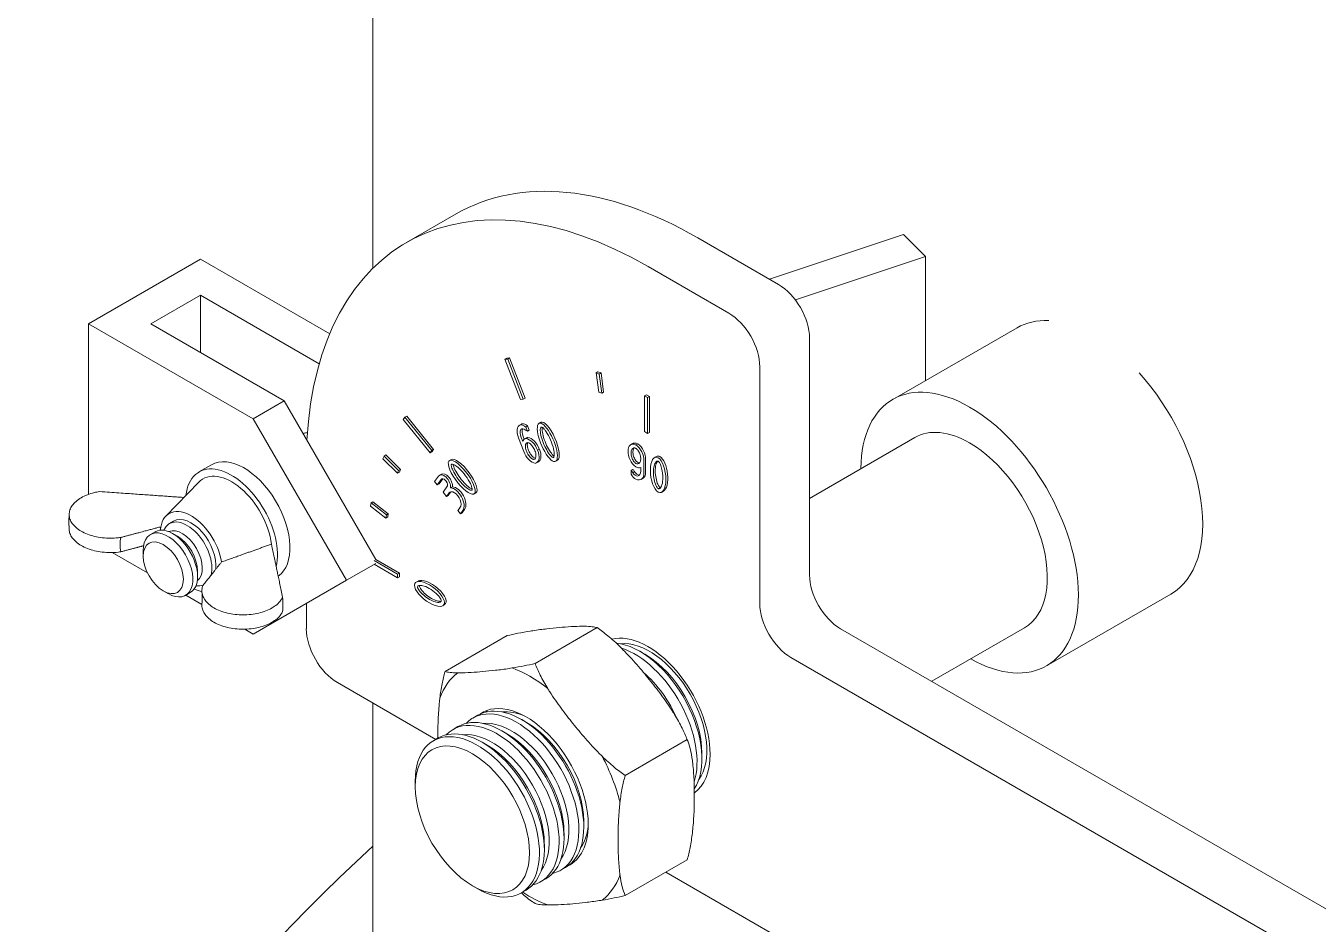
# Model space of a CAD drawing. Header units: inches. Extents: x -350577 to -266477, y -437959 to -377535.
# Drawn here: x -280229.4 to -280082.3, y -421360.2 to -421257.9 of the extents above; entities that cross this region are included whole.
import ezdxf

# ---------------------------------------------------------------- set-up
doc = ezdxf.new("R2010")
doc.units = ezdxf.units.IN
doc.header["$MEASUREMENT"] = 0
doc.layers.add('ORGINAL (itatec)', color=3, linetype='Continuous', lineweight=9)

msp = doc.modelspace()

# ---------------------------------------------------------------- linework, layer by layer
at = {"layer": 'ORGINAL (itatec)', "extrusion": (-5.55112e-17, 0.816497, 0.57735)}
for p, q in [((-280189.92, -421285.53), (-280189.92, -421035.05)), ((-280186.1, -421282.6), (-280180.44, -421279.33)), ((-280152.94, -421282.06), (-280143.75, -421287.37)), ((-280129.5, -421281.69), (-280144.76, -421286.78)), ((-280127, -421284.19), (-280129.5, -421281.69)), ((-280141.83, -421289.14), (-280127, -421284.19)), ((-280127, -421298.31), (-280127, -421284.19)), ((-280209.54, -421284.51), (-280222.27, -421291.86)), ((-280194.83, -421293), (-280209.54, -421284.51)), ((-280149.41, -421290.63), (-280158.6, -421285.32)), ((-280215.2, -421291.86), (-280209.54, -421288.59)), ((-280209.54, -421288.59), (-280196.02, -421296.4)), ((-280209.54, -421295.12), (-280209.54, -421288.59)), ((-280222.27, -421291.86), (-280203.53, -421302.67)), ((-280222.27, -421311.26), (-280222.27, -421291.86)), ((-280200, -421300.63), (-280215.2, -421291.86)), ((-280130.74, -421300.47), (-280116.59, -421292.3)), ((-280140.22, -421293.49), (-280140.22, -421320.43)), ((-280174.66, -421295.77), (-280174.88, -421295.89)), ((-280174.57, -421295.87), (-280174.88, -421295.89)), ((-280174.88, -421295.89), (-280173.11, -421300.45)), ((-280174.66, -421295.77), (-280174.36, -421295.74)), ((-280174.36, -421295.74), (-280174.57, -421295.87)), ((-280172.8, -421300.42), (-280174.57, -421295.87)), ((-280174.36, -421295.74), (-280172.59, -421300.3)), ((-280164.3, -421297.32), (-280164.51, -421297.45)), ((-280164.51, -421297.45), (-280164.21, -421299.63)), ((-280164.16, -421297.58), (-280164.51, -421297.45)), ((-280164.3, -421297.32), (-280163.95, -421297.45)), ((-280163.95, -421297.45), (-280164.16, -421297.58)), ((-280163.86, -421299.76), (-280164.16, -421297.58)), ((-280163.95, -421297.45), (-280163.65, -421299.64)), ((-280145.87, -421323.7), (-280145.87, -421296.76)), ((-280173.11, -421300.45), (-280172.8, -421300.42)), ((-280172.59, -421300.3), (-280172.8, -421300.42)), ((-280164.21, -421299.63), (-280163.86, -421299.76)), ((-280163.65, -421299.64), (-280163.86, -421299.76)), ((-280158.78, -421299.92), (-280158.99, -421300.04)), ((-280158.99, -421300.04), (-280158.99, -421304.12)), ((-280158.64, -421300.25), (-280158.99, -421300.04)), ((-280158.78, -421299.92), (-280158.42, -421300.12)), ((-280158.42, -421300.12), (-280158.64, -421300.25)), ((-280158.64, -421304.33), (-280158.64, -421300.25)), ((-280158.42, -421300.12), (-280158.42, -421304.21)), ((-280203.53, -421302.67), (-280200, -421300.63)), ((-280200, -421300.63), (-280189.57, -421318.69)), ((-280192.93, -421321.05), (-280203.53, -421302.67)), ((-280186.28, -421302.48), (-280186.46, -421302.73)), ((-280186.46, -421302.73), (-280183.4, -421306.54)), ((-280186.07, -421302.36), (-280186.28, -421302.48)), ((-280183.22, -421306.29), (-280186.28, -421302.48)), ((-280186.07, -421302.36), (-280183.01, -421306.17)), ((-280173, -421303.27), (-280173.21, -421303.4)), ((-280172.89, -421303.23), (-280173.11, -421303.35)), ((-280172.31, -421303.48), (-280172.52, -421303.6)), ((-280172.31, -421303.48), (-280172.12, -421303.95)), ((-280170.8, -421303.06), (-280171.01, -421303.18)), ((-280173.33, -421304.83), (-280172.73, -421306.39)), ((-280172.96, -421303.81), (-280173.08, -421303.88)), ((-280172.86, -421305.25), (-280173.03, -421304.8)), ((-280172.82, -421304.68), (-280172.7, -421304.99)), ((-280172.44, -421304.84), (-280172.65, -421304.96)), ((-280172.33, -421304.07), (-280172.52, -421303.6)), ((-280172.29, -421304.79), (-280172.5, -421304.91)), ((-280172.12, -421303.95), (-280172.33, -421304.07)), ((-280158.99, -421304.12), (-280158.64, -421304.33)), ((-280158.42, -421304.21), (-280158.64, -421304.33)), ((-280128.24, -421304.8), (-280140.22, -421311.72)), ((-280183.4, -421306.54), (-280183.22, -421306.29)), ((-280183.18, -421306.42), (-280183.4, -421306.54)), ((-280183.01, -421306.17), (-280183.22, -421306.29)), ((-280183.01, -421306.17), (-280183.18, -421306.42)), ((-280170.97, -421306.13), (-280171.18, -421306.25)), ((-280160.37, -421305.49), (-280160.58, -421305.61)), ((-280159.77, -421305.5), (-280159.98, -421305.63)), ((-280209.71, -421308.72), (-280208.29, -421307.9)), ((-280188.65, -421306.9), (-280188.77, -421307.21)), ((-280188.77, -421307.21), (-280187.11, -421308.87)), ((-280188.44, -421306.78), (-280188.65, -421306.9)), ((-280186.99, -421308.56), (-280188.65, -421306.9)), ((-280188.44, -421306.78), (-280186.78, -421308.43)), ((-280180.98, -421307.29), (-280181.2, -421307.42)), ((-280171.08, -421307.56), (-280171.3, -421307.68)), ((-280168.9, -421307.38), (-280169.12, -421307.5)), ((-280159.09, -421308.8), (-280159.09, -421307.4)), ((-280158.87, -421307.28), (-280158.87, -421308.68)), ((-280157.64, -421306.95), (-280157.86, -421307.07)), ((-280187.11, -421308.87), (-280186.99, -421308.56)), ((-280186.9, -421308.75), (-280187.11, -421308.87)), ((-280186.78, -421308.43), (-280186.99, -421308.56)), ((-280186.78, -421308.43), (-280186.9, -421308.75)), ((-280182.45, -421309.2), (-280182.89, -421309.82)), ((-280182.12, -421308.97), (-280182.34, -421309.09)), ((-280160.31, -421308.42), (-280160.53, -421308.55)), ((-280160.53, -421308.55), (-280160.53, -421308.97)), ((-280160.12, -421308.68), (-280160.33, -421308.8)), ((-280159.6, -421309.1), (-280159.78, -421309.2)), ((-280159.43, -421308.2), (-280159.43, -421308.6)), ((-280213.48, -421313.74), (-280209.74, -421309.88)), ((-280182.89, -421309.82), (-280182.59, -421310.19)), ((-280182.59, -421310.19), (-280182.15, -421309.57)), ((-280182.38, -421310.07), (-280182.59, -421310.19)), ((-280181.97, -421309.49), (-280182.38, -421310.07)), ((-280181.42, -421310.28), (-280181.93, -421311.01)), ((-280180.86, -421310.4), (-280181.07, -421310.52)), ((-280159.17, -421309.44), (-280159.38, -421309.56)), ((-280156.83, -421310.9), (-280157.04, -421311.03)), ((-280190.12, -421312.23), (-280190.18, -421312.6)), ((-280189.91, -421312.11), (-280190.12, -421312.23)), ((-280188.38, -421313.59), (-280190.12, -421312.23)), ((-280189.91, -421312.11), (-280188.17, -421313.47)), ((-280181.93, -421311.01), (-280181.54, -421311.5)), ((-280181.54, -421311.5), (-280181.28, -421311.12)), ((-280181.33, -421311.38), (-280181.54, -421311.5)), ((-280181.07, -421311), (-280181.33, -421311.38)), ((-280178.19, -421311.09), (-280178.4, -421311.21)), ((-280190.18, -421312.6), (-280188.44, -421313.96)), ((-280188.44, -421313.96), (-280188.38, -421313.59)), ((-280188.23, -421313.83), (-280188.44, -421313.96)), ((-280188.17, -421313.47), (-280188.38, -421313.59)), ((-280188.17, -421313.47), (-280188.23, -421313.83)), ((-280180, -421312.76), (-280180.25, -421313.11)), ((-280180.25, -421313.11), (-280179.95, -421313.48)), ((-280179.95, -421313.48), (-280179.68, -421313.11)), ((-280179.74, -421313.36), (-280179.95, -421313.48)), ((-280179.47, -421312.98), (-280179.74, -421313.36)), ((-280212.6, -421314.32), (-280213.07, -421314.59)), ((-280214.7, -421315.53), (-280215.24, -421315.84)), ((-280212.16, -421316.04), (-280212.7, -421315.72)), ((-280219.61, -421317.89), (-280215.58, -421320.21)), ((-280216.07, -421318.3), (-280216.07, -421317.67)), ((-280192.93, -421321.05), (-280189.59, -421319.12)), ((-280187.1, -421320.35), (-280189.77, -421318.81)), ((-280189.76, -421319.22), (-280187.1, -421320.76)), ((-280189.58, -421318.67), (-280186.89, -421320.23)), ((-280209.87, -421320), (-280209.87, -421320.62)), ((-280203.53, -421327.17), (-280192.93, -421321.05)), ((-280186.89, -421320.23), (-280187.1, -421320.35)), ((-280187.1, -421320.76), (-280187.1, -421320.35)), ((-280186.89, -421320.64), (-280187.1, -421320.76)), ((-280186.89, -421320.23), (-280186.89, -421320.64)), ((-280184.77, -421321.13), (-280184.99, -421321.25)), ((-280213.78, -421322.26), (-280213.24, -421322.57)), ((-280210.7, -421322.45), (-280211.24, -421322.77)), ((-280113.24, -421330.78), (-280099.09, -421322.62)), ((-280211.2, -421322.74), (-280209.38, -421323.79)), ((-280197.49, -421326.56), (-280197.49, -421323.68)), ((-280181.76, -421323.82), (-280181.97, -421323.94)), ((-280204.5, -421326.61), (-280203.53, -421327.17)), ((-280164.4, -421326.44), (-280171.45, -421330.51)), ((-280164.39, -421326.44), (-280164.4, -421326.44)), ((-280164.4, -421326.44), (-280164.4, -421326.44)), ((-280136.68, -421326.56), (-279954.95, -421431.48)), ((-280115.74, -421326.45), (-280126.3, -421332.55)), ((-280174.65, -421327.35), (-280181.7, -421331.43)), ((-280174.65, -421327.35), (-280174.65, -421327.35)), ((-280158.97, -421329.46), (-280159.53, -421329.14)), ((-279960.61, -421434.74), (-280142.34, -421329.82)), ((-280181.7, -421331.43), (-280181.7, -421331.43)), ((-280181.7, -421331.43), (-280181.7, -421331.43)), ((-280174.07, -421331.03), (-280174.07, -421331.03)), ((-280171.45, -421330.51), (-280171.45, -421330.51)), ((-280171.45, -421330.51), (-280171.45, -421330.51)), ((-280182.74, -421339.16), (-280193.96, -421332.68)), ((-280180.26, -421331.59), (-280180.26, -421331.59)), ((-280170.01, -421333.38), (-280170.01, -421333.38)), ((-280189.92, -421456.51), (-280189.92, -421335.01)), ((-280177.98, -421336.41), (-280178.54, -421336.73)), ((-280172.42, -421337.23), (-280172.98, -421336.9)), ((-280180.23, -421337.7), (-280180.79, -421338.03)), ((-280174.67, -421338.52), (-280175.23, -421338.2)), ((-280182.47, -421339), (-280183.03, -421339.32)), ((-280176.91, -421339.82), (-280177.47, -421339.49)), ((-280154.14, -421339.19), (-280161.2, -421343.27)), ((-280154.14, -421339.19), (-280154.14, -421339.19)), ((-280154.14, -421339.19), (-280154.14, -421339.19)), ((-280163.82, -421341.08), (-280163.82, -421341.08)), ((-280152.46, -421340.74), (-280152.46, -421341.38)), ((-280185.1, -421344.55), (-280185.1, -421343.9)), ((-280161.2, -421343.27), (-280161.2, -421343.27)), ((-280161.2, -421343.27), (-280161.2, -421343.27)), ((-280161.79, -421346.32), (-280161.79, -421346.32)), ((-280165.91, -421348.5), (-280165.91, -421349.15)), ((-280168.15, -421349.8), (-280168.15, -421350.45)), ((-280170.4, -421351.09), (-280170.4, -421351.74)), ((-280154.14, -421352.86), (-280161.2, -421356.94)), ((-280154.14, -421352.86), (-280154.14, -421352.86)), ((-280170.23, -421355.02), (-280170.79, -421355.35)), ((-280167.98, -421353.73), (-280168.54, -421354.05)), ((-280161.79, -421354.57), (-280161.79, -421354.57)), ((-279960.61, -421467.4), (-280156.57, -421354.27)), ((-280178.59, -421355.82), (-280178.03, -421356.15)), ((-280172.47, -421356.32), (-280173.03, -421356.64)), ((-280171.45, -421357.85), (-280171.45, -421357.85)), ((-280171.45, -421357.85), (-280171.45, -421357.85)), ((-280163.82, -421357.46), (-280163.82, -421357.46)), ((-280161.2, -421356.94), (-280161.2, -421356.94)), ((-280161.2, -421356.94), (-280161.2, -421356.94))]:
    msp.add_line(p, q, dxfattribs=at)
at = {"layer": 'ORGINAL (itatec)'}
for centre, major_axis, ratio, start_param, end_param in [((-280158.6, -421330.23), (-27.5, 47.63), 0.57735, -0.785398, 0.724686), ((-280149.41, -421294.71), (-2.5, 4.33), 0.57735, -2.356194, -0.785398), ((-280107.84, -421307.46), (-8.75, 15.16), 0.57735, -0.355902, 0), ((-280107.84, -421307.46), (8.75, -15.16), 0.57735, 0, 1.926699), ((-280172.49, -421304.64), (-0.72, 1.25), 0.57735, -0.141741, 1.388186), ((-280172.72, -421304.38), (-0.563, 0.975), 0.57735, -1.039213, -0.276104), ((-280170.06, -421305.34), (-0.92, 2.17), 0.312199, -3.242125545073642, 3.041059762105944), ((-280172.07, -421304.61), (0.61, -1.06), 0.57735, -2.70832, -1.832596), ((-280172.09, -421305.94), (-0.563, 0.976), 0.57735, -0.24748, 0.515602), ((-280172.1, -421306.23), (-0.72, 1.25), 0.57735, -1.90853, -0.385113), ((-280121.99, -421315.62), (-6.25, 10.83), 0.57735, -0.785398, 0), ((-280171.81, -421306.42), (0.72, -1.25), 0.57735, -1.91397, -0.379673), ((-280172.01, -421306.44), (0.72, -1.24), 0.57735, -0.145127, 1.391573), ((-280159.86, -421306.86), (-0.72, 1.24), 0.57735, -0.668726, 0.867974), ((-280159.85, -421307.05), (0.72, -1.25), 0.57735, -2.432129, -0.908712), ((-280160.1, -421306.72), (-0.72, 1.25), 0.57735, -2.437569, -0.903272), ((-280121.99, -421315.62), (6.25, -10.83), 0.57735, 0, 2.356194), ((-280179.8, -421309.31), (1.42, -1.88), 0.312199, -3.04105976210667, 3.242125545072917), ((-280157.45, -421309.05), (0.27, -2.02), 0.416622, -3.452255772542332, 2.830929534637255), ((-280181.81, -421310), (-0.525, 0.909), 0.57735, -2.468655, 0.261799), ((-280159.97, -421308.64), (0.563, -0.975), 0.57735, -1.562812, -0.799703), ((-280158.06, -421305.96), (2.8, -4.85), 0.57735, -1.391026, -1.332671), ((-280159.79, -421308.4), (0.374, -0.648), 0.57735, -1.465033, -0.388064), ((-280159.99, -421307.22), (0.563, -0.976), 0.57735, -0.771079, -0.007997), ((-280160.1, -421308.31), (0.72, -1.25), 0.57735, -0.665339, 0.864588), ((-280180.63, -421311.93), (0.77, -1.34), 0.57735, 0.261799, 2.773011), ((-280180.42, -421311.81), (-0.528, 0.915), 0.57735, 0.202222, 0.261799), ((-280212.7, -421318.99), (2, -3.46), 0.57735, 0, 3.141593), ((-280210.6, -421317.78), (2.5, -4.33), 0.57735, -2.557552, -2.454819), ((-280211.07, -421318.05), (-2, 3.46), 0.57735, -2.61801, 0.418799), ((-280211.62, -421318.36), (1.62, -2.8), 0.57735, 0.060108, 3.081485), ((-280213.93, -421319.7), (3.36, -5.81), 0.57735, -2.505781, -2.206608), ((-280213.24, -421319.3), (2, -3.46), 0.57735, -0.785398, 3.926991), ((-280213.78, -421319.62), (-1.62, 2.8), 0.57735, 0.785398, 7.068583), ((-280212.16, -421318.68), (-1.62, 2.8), 0.57735, -2.356194, -0.785398), ((-280183.48, -421322.6), (1.62, -1.25), 0.416622, -2.830929534637253, 3.452255772542333), ((-280136.68, -421322.48), (2.5, -4.33), 0.57735, -2.356194, -0.785398), ((-280211.07, -421318.05), (2, -3.46), 0.57735, -0.418799, -0.077967), ((-280210.6, -421317.78), (-7.38, 12.78), 0.57735, -2.424005, -2.288384), ((-280142.34, -421325.74), (2.5, -4.33), 0.57735, -2.356194, -0.785398), ((-280193.96, -421328.6), (2.5, -4.33), 0.57735, -2.356194, -0.785398), ((-280159.53, -421337.3), (5, -8.66), 0.57735, 0.284212, 2.745626), ((-280158.41, -421336.66), (4.6, -7.97), 0.57735, 0.249616, 2.891976), ((-280160.09, -421337.63), (-5, 8.66), 0.57735, -2.66348, -0.567371), ((-280172.04, -421344.52), (-7.68, 13.3), 0.57735, -0.973634, -0.597162), ((-280172.04, -421344.52), (-7.68, 13.3), 0.57735, 0.073563, 0.450035), ((-280160.65, -421337.95), (-4.6, 7.97), 0.57735, -1.766247, -1.023143), ((-280173.54, -421345.39), (5, -8.66), 0.57735, -0.168937, 3.310529), ((-280172.98, -421345.07), (5, -8.66), 0.57735, 0, 3.141593), ((-280171.3, -421344.1), (-5, 8.66), 0.57735, 0.116533, 0.168937), ((-280175.79, -421346.69), (5, -8.66), 0.57735, -0.168937, 3.310529), ((-280175.23, -421346.36), (5, -8.66), 0.57735, 0, 3.141593), ((-280174.11, -421345.72), (4.6, -7.97), 0.57735, 0.249616, 2.891976), ((-280171.86, -421344.42), (-4.6, 7.97), 0.57735, -0.66794, -0.249616), ((-280178.03, -421347.98), (5, -8.66), 0.57735, -0.785398, 3.926991), ((-280178.59, -421348.3), (4.6, -7.97), 0.57735, -0.785398, 5.497787), ((-280177.47, -421347.66), (5, -8.66), 0.57735, 0, 3.141593), ((-280176.35, -421347.01), (4.6, -7.97), 0.57735, 0.249616, 2.891976), ((-280172.04, -421344.52), (-7.68, 13.3), 0.57735, -2.020832, -1.64436), ((-280157.85, -421336.33), (5, -8.66), 0.57735, -0.090975, -0.074944), ((-280171.86, -421344.42), (4.6, -7.97), 0.57735, 0.249616, 0.66794), ((-280171.3, -421344.1), (5, -8.66), 0.57735, -0.168937, -0.116533), ((-280172.04, -421344.52), (7.68, -13.3), 0.57735, 0.073563, 0.450035), ((-280172.04, -421344.52), (7.68, -13.3), 0.57735, -0.861606, -0.597162)]:
    msp.add_ellipse(centre, major_axis=major_axis, ratio=ratio, start_param=start_param, end_param=end_param, dxfattribs=at)
at = {"layer": 'ORGINAL (itatec)', "extrusion": (8.49925e-17, 2.41367e-16, -1)}
for centre, major_axis, start_param, end_param in [((-280152.94, -421326.97), (-27.5, 47.63), 0, 0.785398), ((-280180.42, -421311.81), (-0.77, 1.34), 0.368582, 2.879793), ((-280210.6, -421317.78), (-2.5, 4.33), -2.709254, -2.454819), ((-280176.91, -421347.33), (4.6, -7.97), -2.356194, -0.785398)]:
    msp.add_ellipse(centre, major_axis=major_axis, ratio=0.57735, start_param=start_param, end_param=end_param, dxfattribs=at)
at = {"layer": 'ORGINAL (itatec)', "extrusion": (-3.89112e-17, 2.3393e-16, -1)}
msp.add_ellipse((-280143.75, -421291.45), major_axis=(2.5, -4.33), ratio=0.57735, start_param=-2.356194, end_param=-0.785398, dxfattribs=at)
at = {"layer": 'ORGINAL (itatec)', "extrusion": (1.81141e-16, 2.96878e-16, -1)}
for centre, major_axis, start_param, end_param in [((-280121.99, -421315.62), (-8.75, 15.16), -0.775193, 0.785398), ((-280204.59, -421314.31), (-3.7, 6.41), 0, 3.085176)]:
    msp.add_ellipse(centre, major_axis=major_axis, ratio=0.57735, start_param=start_param, end_param=end_param, dxfattribs=at)
at = {"layer": 'ORGINAL (itatec)', "extrusion": (6.09555e-17, 2.27489e-16, -1)}
for centre, major_axis, start_param, end_param in [((-280121.99, -421315.62), (8.75, -15.16), -2.356194, 0.775193), ((-280172.29, -421304.73), (-0.61, 1.06), -1.308997, -0.372984), ((-280174.67, -421346.04), (4.6, -7.97), -2.356194, -0.785398)]:
    msp.add_ellipse(centre, major_axis=major_axis, ratio=0.57735, start_param=start_param, end_param=end_param, dxfattribs=at)
at = {"layer": 'ORGINAL (itatec)', "extrusion": (1.60822e-16, 2.21048e-16, -1)}
for centre, major_axis, start_param, end_param in [((-280172.28, -421304.52), (-0.72, 1.25), 0, 0.141741), ((-280172.66, -421308.45), (2.8, -4.85), -2.33252, -2.274166)]:
    msp.add_ellipse(centre, major_axis=major_axis, ratio=0.57735, start_param=start_param, end_param=end_param, dxfattribs=at)
at = {"layer": 'ORGINAL (itatec)', "extrusion": (-1.55378e-16, 1.02589e-16, -1)}
msp.add_ellipse((-280172.51, -421304.25), major_axis=(-0.563, 0.975), ratio=0.57735, start_param=0.276104, end_param=1.039213, dxfattribs=at)
at = {"layer": 'ORGINAL (itatec)', "extrusion": (1.46979e-16, 3.63966e-16, -1)}
msp.add_ellipse((-280169.85, -421305.22), major_axis=(-0.92, 2.17), ratio=0.312199, start_param=-0.03826, end_param=3.103332, dxfattribs=at)
at = {"layer": 'ORGINAL (itatec)', "extrusion": (3.77155e-16, 3.45948e-16, -1)}
msp.add_ellipse((-280195.4, -421309), major_axis=(-2.62, 4.55), ratio=0.57735, start_param=0.067395, end_param=0.227537, dxfattribs=at)
at = {"layer": 'ORGINAL (itatec)', "extrusion": (3.494e-16, 3.94022e-16, -1)}
for centre, major_axis, start_param, end_param in [((-280172.65, -421304.48), (-0.374, 0.648), -0.160598, 0.941434), ((-280171.45, -421344.18), (-8.37, 14.5), -0.261825, -0.261774), ((-280158.6, -421336.76), (5, -8.66), -0.785398, -0.056425)]:
    msp.add_ellipse(centre, major_axis=major_axis, ratio=0.57735, start_param=start_param, end_param=end_param, dxfattribs=at)
at = {"layer": 'ORGINAL (itatec)', "extrusion": (1.33067e-16, 2.69122e-16, -1)}
msp.add_ellipse((-280171.88, -421305.82), major_axis=(-0.563, 0.976), ratio=0.57735, start_param=0, end_param=0.24748, dxfattribs=at)
at = {"layer": 'ORGINAL (itatec)', "extrusion": (2.29215e-16, 3.24633e-16, -1)}
for centre, major_axis, start_param, end_param in [((-280171.89, -421306.11), (-0.72, 1.25), 0.385113, 1.90853), ((-280172.47, -421344.77), (5, -8.66), -0.785398, 0.052077)]:
    msp.add_ellipse(centre, major_axis=major_axis, ratio=0.57735, start_param=start_param, end_param=end_param, dxfattribs=at)
at = {"layer": 'ORGINAL (itatec)', "extrusion": (-8.69853e-17, 2.06174e-16, -1)}
msp.add_ellipse((-280171.8, -421306.31), major_axis=(0.72, -1.24), ratio=0.57735, start_param=-1.391573, end_param=0, dxfattribs=at)
at = {"layer": 'ORGINAL (itatec)', "extrusion": (-1.11556e-17, 1.85856e-16, -1)}
msp.add_ellipse((-280159.65, -421306.74), major_axis=(-0.72, 1.24), ratio=0.57735, start_param=0, end_param=0.668726, dxfattribs=at)
at = {"layer": 'ORGINAL (itatec)', "extrusion": (1.0903e-16, 2.55245e-16, -1)}
for centre, major_axis, start_param, end_param in [((-280159.89, -421306.6), (0.72, -1.25), -2.238321, -0.704024), ((-280181.6, -421309.88), (-0.525, 0.909), 0, 2.468655), ((-280160, -421308.52), (0.374, -0.648), 0.363001, 1.465033)]:
    msp.add_ellipse(centre, major_axis=major_axis, ratio=0.57735, start_param=start_param, end_param=end_param, dxfattribs=at)
at = {"layer": 'ORGINAL (itatec)', "extrusion": (1.88295e-16, 2.11338e-16, -1)}
msp.add_ellipse((-280179.59, -421309.19), major_axis=(1.42, -1.88), ratio=0.312199, start_param=-3.103332, end_param=0.03826, dxfattribs=at)
at = {"layer": 'ORGINAL (itatec)', "extrusion": (2.52063e-16, 3.13744e-16, -1)}
for start_param, end_param in [(2.971686, 3.452256), (-2.83093, -0.169906)]:
    msp.add_ellipse((-280157.24, -421308.93), major_axis=(0.27, -2.02), ratio=0.416622, start_param=start_param, end_param=end_param, dxfattribs=at)
at = {"layer": 'ORGINAL (itatec)', "extrusion": (1.68259e-16, 9.71445e-17, -1)}
msp.add_ellipse((-280206.01, -421315.13), major_axis=(-3.7, 6.41), ratio=0.57735, start_param=-0.662249, end_param=2.593965, dxfattribs=at)
at = {"layer": 'ORGINAL (itatec)', "extrusion": (1.05311e-16, 3.17196e-16, -1)}
for centre, major_axis, start_param, end_param in [((-280206.01, -421315.13), (-3.25, 5.63), -0.163911, 2.201735), ((-280158.6, -421336.76), (-5, 8.66), 0.164244, 2.356194)]:
    msp.add_ellipse(centre, major_axis=major_axis, ratio=0.57735, start_param=start_param, end_param=end_param, dxfattribs=at)
at = {"layer": 'ORGINAL (itatec)', "extrusion": (8.1274e-17, 3.03319e-16, -1)}
for centre, major_axis, start_param, end_param in [((-280158.27, -421306.09), (-2.8, 4.85), -1.808921, -1.750567), ((-280171.45, -421344.18), (-8.37, 14.5), -2.35622, -2.356169)]:
    msp.add_ellipse(centre, major_axis=major_axis, ratio=0.57735, start_param=start_param, end_param=end_param, dxfattribs=at)
at = {"layer": 'ORGINAL (itatec)', "extrusion": (3.05044e-16, 3.04315e-16, -1)}
msp.add_ellipse((-280160.29, -421308.11), major_axis=(0.61, -1.06), ratio=0.57735, start_param=-0.785398, end_param=0.150615, dxfattribs=at)
at = {"layer": 'ORGINAL (itatec)', "extrusion": (1.84859e-16, 2.34926e-16, -1)}
for centre, major_axis, start_param, end_param in [((-280159.89, -421308.19), (0.72, -1.25), -0.864588, 0), ((-280172.04, -421344.52), (7.68, -13.3), -2.54443, -2.167958), ((-280171.45, -421344.18), (8.37, -14.5), -0.261825, -0.261774)]:
    msp.add_ellipse(centre, major_axis=major_axis, ratio=0.57735, start_param=start_param, end_param=end_param, dxfattribs=at)
at = {"layer": 'ORGINAL (itatec)', "extrusion": (1.12748e-16, 1.93293e-16, -1)}
for centre, major_axis, start_param, end_param in [((-280181.81, -421310), (-0.28, 0.485), -0.261799, 2.468655), ((-280158.97, -421336.98), (4.6, -7.97), -2.356194, -0.785398), ((-280172.04, -421344.52), (7.68, -13.3), -0.450035, -0.073563)]:
    msp.add_ellipse(centre, major_axis=major_axis, ratio=0.57735, start_param=start_param, end_param=end_param, dxfattribs=at)
at = {"layer": 'ORGINAL (itatec)', "extrusion": (-7.43708e-18, 1.23904e-16, -1)}
msp.add_ellipse((-280180.63, -421311.93), major_axis=(-0.528, 0.915), ratio=0.57735, start_param=-0.261799, end_param=2.932223, dxfattribs=at)
at = {"layer": 'ORGINAL (itatec)', "extrusion": (2.53252e-16, 3.38511e-16, -1)}
msp.add_ellipse((-280210.6, -421317.78), major_axis=(-2.5, 4.33), ratio=0.57735, start_param=-0.686773, end_param=2.154837, dxfattribs=at)
at = {"layer": 'ORGINAL (itatec)', "extrusion": (2.01459e-16, 3.72708e-16, -1)}
msp.add_ellipse((-280210.6, -421317.78), major_axis=(-2, 3.46), ratio=0.57735, start_param=0, end_param=2.474785, dxfattribs=at)
at = {"layer": 'ORGINAL (itatec)', "extrusion": (1.0528e-16, 4.09442e-16, -1)}
msp.add_ellipse((-280183.27, -421322.47), major_axis=(1.62, -1.25), ratio=0.416622, start_param=-2.971686, end_param=0.169906, dxfattribs=at)
at = {"layer": 'ORGINAL (itatec)', "extrusion": (1.57104e-16, 2.83e-16, -1)}
msp.add_ellipse((-280171.45, -421344.18), major_axis=(8.37, -14.5), ratio=0.57735, start_param=-2.35622, end_param=-2.356169, dxfattribs=at)
at = {"layer": 'ORGINAL (itatec)', "extrusion": (1.36785e-16, 2.0717e-16, -1)}
msp.add_ellipse((-280172.47, -421344.77), major_axis=(-5, 8.66), ratio=0.57735, start_param=-0.052077, end_param=2.356194, dxfattribs=at)
at = {"layer": 'ORGINAL (itatec)', "extrusion": (9.16287e-18, 2.61685e-16, -1)}
msp.add_ellipse((-280172.42, -421344.74), major_axis=(4.6, -7.97), ratio=0.57735, start_param=-2.356194, end_param=-0.785398, dxfattribs=at)
at = {"layer": 'ORGINAL (itatec)', "extrusion": (2.08896e-16, 2.48804e-16, -1)}
for centre, major_axis, start_param, end_param in [((-280172.04, -421344.52), (7.68, -13.3), -1.497233, -1.120761), ((-280171.45, -421344.18), (8.37, -14.5), -1.309023, -1.308971)]:
    msp.add_ellipse(centre, major_axis=major_axis, ratio=0.57735, start_param=start_param, end_param=end_param, dxfattribs=at)
at = {"layer": 'ORGINAL (itatec)', "extrusion": (1.41809e-17, 1.63342e-29, -1)}
msp.add_ellipse((-279909.92, -421453.24), major_axis=(-331, 0), ratio=0.57735, start_param=-0.785398, end_param=0.562506, dxfattribs=at)
at = {"layer": 'ORGINAL (itatec)', "extrusion": (3.89684e-17, 5.55112e-17, -1)}
msp.add_ellipse((-279909.92, -421453.24), major_axis=(331, 0), ratio=0.57735, start_param=-0.562506, end_param=2.356194, dxfattribs=at)
at = {"layer": 'ORGINAL (itatec)'}
for points, knots in [([(-280169.39, -421307.09), (-280169.4, -421307.09), (-280169.42, -421307.08), (-280169.47, -421307.06), (-280169.51, -421307.04), (-280169.6, -421306.96), (-280169.65, -421306.91), (-280169.84, -421306.69), (-280169.99, -421306.47), (-280170.28, -421305.96), (-280170.42, -421305.67), (-280170.65, -421305.07), (-280170.74, -421304.77), (-280170.85, -421304.25), (-280170.87, -421304.03), (-280170.85, -421303.77), (-280170.83, -421303.71), (-280170.79, -421303.62), (-280170.77, -421303.61), (-280170.74, -421303.6), (-280170.72, -421303.6), (-280170.67, -421303.61), (-280170.64, -421303.63), (-280170.54, -421303.71), (-280170.48, -421303.77), (-280170.35, -421303.92), (-280170.28, -421304.02), (-280170.03, -421304.38), (-280169.85, -421304.71), (-280169.55, -421305.4), (-280169.42, -421305.77), (-280169.3, -421306.32), (-280169.27, -421306.54), (-280169.26, -421306.83), (-280169.28, -421306.93), (-280169.32, -421307.03), (-280169.34, -421307.06), (-280169.37, -421307.08), (-280169.38, -421307.08), (-280169.39, -421307.09)], [0, 0, 0, 0, 0.222222, 0.222222, 0.444445, 0.444445, 0.666667, 0.666667, 1.122754, 1.122754, 1.578841, 1.578841, 2.034928, 2.034928, 2.491015, 2.491015, 2.781788, 2.781788, 3.072562, 3.072562, 3.315577, 3.315577, 3.558592, 3.558592, 3.801608, 3.801608, 4.044623, 4.044623, 4.584711, 4.584711, 5.1248, 5.1248, 5.531628, 5.531628, 5.852597, 5.852597, 6.110381, 6.110381, 6.283185, 6.283185, 6.283185, 6.283185]), ([(-280170.63, -421303.64), (-280170.64, -421303.67), (-280170.64, -421303.71), (-280170.66, -421303.9), (-280170.64, -421304.13), (-280170.53, -421304.65), (-280170.44, -421304.95), (-280170.21, -421305.54), (-280170.07, -421305.84), (-280169.78, -421306.35), (-280169.63, -421306.57), (-280169.44, -421306.79), (-280169.39, -421306.84), (-280169.32, -421306.9), (-280169.3, -421306.91), (-280169.28, -421306.92)], [-2.613722, -2.613722, -2.613722, -2.613722, -2.491015, -2.491015, -2.034928, -2.034928, -1.578841, -1.578841, -1.122754, -1.122754, -0.666667, -0.666667, -0.444445, -0.444445, -0.342526, -0.342526, -0.342526, -0.342526]), ([(-280171.58, -421307.28), (-280171.59, -421307.28), (-280171.61, -421307.28), (-280171.7, -421307.27), (-280171.79, -421307.23), (-280172, -421307.07), (-280172.11, -421306.94), (-280172.31, -421306.64), (-280172.4, -421306.46), (-280172.52, -421306.1), (-280172.55, -421305.92), (-280172.56, -421305.64), (-280172.53, -421305.53), (-280172.44, -421305.39), (-280172.38, -421305.36), (-280172.23, -421305.36), (-280172.14, -421305.39), (-280171.94, -421305.54), (-280171.83, -421305.66), (-280171.63, -421305.95), (-280171.53, -421306.13), (-280171.4, -421306.49), (-280171.36, -421306.66), (-280171.35, -421306.96), (-280171.37, -421307.08), (-280171.45, -421307.24), (-280171.51, -421307.28), (-280171.58, -421307.28)], [-6.283185, -6.283185, -6.283185, -6.283185, -6.173615, -6.173615, -5.659147, -5.659147, -5.14468, -5.14468, -4.630212, -4.630212, -4.115744, -4.115744, -3.601276, -3.601276, -3.086808, -3.086808, -2.57234, -2.57234, -2.057872, -2.057872, -1.543404, -1.543404, -1.028936, -1.028936, -0.514468, -0.514468, 0, 0, 0, 0]), ([(-280172.28, -421305.36), (-280172.32, -421305.43), (-280172.34, -421305.53), (-280172.34, -421305.8), (-280172.31, -421305.98), (-280172.18, -421306.33), (-280172.1, -421306.51), (-280171.89, -421306.82), (-280171.78, -421306.95), (-280171.58, -421307.11), (-280171.49, -421307.15), (-280171.41, -421307.16), (-280171.41, -421307.16), (-280171.41, -421307.16)], [3.657273, 3.657273, 3.657273, 3.657273, 4.115744, 4.115744, 4.630212, 4.630212, 5.14468, 5.14468, 5.659147, 5.659147, 6.173615, 6.173615, 6.184872, 6.184872, 6.184872, 6.184872]), ([(-280159.98, -421306.03), (-280159.96, -421306.04), (-280159.95, -421306.05), (-280159.85, -421306.12), (-280159.76, -421306.21), (-280159.61, -421306.46), (-280159.54, -421306.61), (-280159.45, -421306.95), (-280159.43, -421307.12), (-280159.44, -421307.43), (-280159.48, -421307.56), (-280159.6, -421307.74), (-280159.68, -421307.79), (-280159.84, -421307.81), (-280159.92, -421307.79), (-280160.09, -421307.68), (-280160.17, -421307.6), (-280160.33, -421307.36), (-280160.4, -421307.21), (-280160.5, -421306.88), (-280160.53, -421306.7), (-280160.52, -421306.39), (-280160.49, -421306.25), (-280160.38, -421306.05), (-280160.3, -421306), (-280160.14, -421305.96), (-280160.06, -421305.98), (-280159.98, -421306.03)], [-6.283185, -6.283185, -6.283185, -6.283185, -6.173615, -6.173615, -5.659147, -5.659147, -5.14468, -5.14468, -4.630212, -4.630212, -4.115744, -4.115744, -3.601276, -3.601276, -3.086808, -3.086808, -2.57234, -2.57234, -2.057872, -2.057872, -1.543404, -1.543404, -1.028936, -1.028936, -0.514468, -0.514468, 0, 0, 0, 0]), ([(-280160.19, -421305.97), (-280160.2, -421305.99), (-280160.21, -421306.01), (-280160.28, -421306.13), (-280160.31, -421306.26), (-280160.32, -421306.58), (-280160.29, -421306.76), (-280160.19, -421307.09), (-280160.11, -421307.24), (-280159.96, -421307.47), (-280159.87, -421307.56), (-280159.72, -421307.66), (-280159.64, -421307.69), (-280159.56, -421307.68)], [0.922037, 0.922037, 0.922037, 0.922037, 1.028936, 1.028936, 1.543404, 1.543404, 2.057872, 2.057872, 2.57234, 2.57234, 3.086808, 3.086808, 3.577082, 3.577082, 3.577082, 3.577082]), ([(-280180.97, -421307.86), (-280180.97, -421307.85), (-280180.96, -421307.84), (-280180.92, -421307.83), (-280180.89, -421307.82), (-280180.78, -421307.84), (-280180.69, -421307.88), (-280180.44, -421308.03), (-280180.27, -421308.16), (-280179.85, -421308.55), (-280179.59, -421308.84), (-280179.14, -421309.45), (-280178.95, -421309.77), (-280178.76, -421310.16), (-280178.71, -421310.27), (-280178.65, -421310.47), (-280178.63, -421310.55), (-280178.61, -421310.67), (-280178.61, -421310.71), (-280178.62, -421310.76), (-280178.63, -421310.77), (-280178.65, -421310.79), (-280178.68, -421310.81), (-280178.77, -421310.8), (-280178.84, -421310.78), (-280179.06, -421310.67), (-280179.25, -421310.54), (-280179.65, -421310.19), (-280179.86, -421309.96), (-280180.26, -421309.46), (-280180.45, -421309.2), (-280180.75, -421308.69), (-280180.86, -421308.45), (-280180.95, -421308.18), (-280180.97, -421308.1), (-280180.99, -421307.98), (-280180.99, -421307.94), (-280180.99, -421307.88), (-280180.98, -421307.87), (-280180.97, -421307.86)], [-6.283185, -6.283185, -6.283185, -6.283185, -6.110381, -6.110381, -5.852597, -5.852597, -5.531628, -5.531628, -5.1248, -5.1248, -4.584711, -4.584711, -4.044623, -4.044623, -3.801608, -3.801608, -3.558592, -3.558592, -3.315577, -3.315577, -3.072562, -3.072562, -2.781788, -2.781788, -2.491015, -2.491015, -2.034928, -2.034928, -1.578841, -1.578841, -1.122754, -1.122754, -0.666667, -0.666667, -0.444445, -0.444445, -0.222222, -0.222222, 0, 0, 0, 0]), ([(-280180.78, -421307.85), (-280180.78, -421307.87), (-280180.77, -421307.89), (-280180.76, -421307.98), (-280180.74, -421308.06), (-280180.65, -421308.33), (-280180.53, -421308.57), (-280180.23, -421309.07), (-280180.05, -421309.34), (-280179.65, -421309.84), (-280179.43, -421310.06), (-280179.03, -421310.42), (-280178.85, -421310.55), (-280178.68, -421310.63), (-280178.64, -421310.65), (-280178.61, -421310.66)], [0.342526, 0.342526, 0.342526, 0.342526, 0.444445, 0.444445, 0.666667, 0.666667, 1.122754, 1.122754, 1.578841, 1.578841, 2.034928, 2.034928, 2.491015, 2.491015, 2.613722, 2.613722, 2.613722, 2.613722]), ([(-280157.45, -421307.49), (-280157.43, -421307.5), (-280157.42, -421307.5), (-280157.38, -421307.54), (-280157.35, -421307.58), (-280157.26, -421307.73), (-280157.2, -421307.84), (-280157.08, -421308.17), (-280157.02, -421308.39), (-280156.92, -421308.94), (-280156.9, -421309.28), (-280156.93, -421309.88), (-280156.99, -421310.15), (-280157.11, -421310.41), (-280157.15, -421310.48), (-280157.23, -421310.57), (-280157.28, -421310.6), (-280157.35, -421310.63), (-280157.38, -421310.63), (-280157.43, -421310.62), (-280157.44, -421310.61), (-280157.49, -421310.58), (-280157.52, -421310.56), (-280157.6, -421310.44), (-280157.65, -421310.35), (-280157.78, -421310.06), (-280157.85, -421309.82), (-280157.96, -421309.3), (-280157.99, -421309.02), (-280157.99, -421308.49), (-280157.96, -421308.23), (-280157.86, -421307.83), (-280157.78, -421307.67), (-280157.67, -421307.53), (-280157.63, -421307.51), (-280157.56, -421307.47), (-280157.53, -421307.47), (-280157.48, -421307.47), (-280157.46, -421307.48), (-280157.45, -421307.49)], [-6.283185, -6.283185, -6.283185, -6.283185, -6.110381, -6.110381, -5.852597, -5.852597, -5.531628, -5.531628, -5.1248, -5.1248, -4.584711, -4.584711, -4.044623, -4.044623, -3.801608, -3.801608, -3.558592, -3.558592, -3.315577, -3.315577, -3.072562, -3.072562, -2.781788, -2.781788, -2.491015, -2.491015, -2.034928, -2.034928, -1.578841, -1.578841, -1.122754, -1.122754, -0.666667, -0.666667, -0.444445, -0.444445, -0.222222, -0.222222, 0, 0, 0, 0]), ([(-280157.5, -421307.47), (-280157.58, -421307.56), (-280157.65, -421307.71), (-280157.75, -421308.11), (-280157.78, -421308.36), (-280157.77, -421308.9), (-280157.74, -421309.18), (-280157.64, -421309.7), (-280157.56, -421309.94), (-280157.44, -421310.23), (-280157.39, -421310.32), (-280157.3, -421310.43), (-280157.27, -421310.46), (-280157.23, -421310.49), (-280157.22, -421310.5), (-280157.19, -421310.51), (-280157.18, -421310.51), (-280157.18, -421310.51)], [0.687783, 0.687783, 0.687783, 0.687783, 1.122754, 1.122754, 1.578841, 1.578841, 2.034928, 2.034928, 2.491015, 2.491015, 2.781788, 2.781788, 3.072562, 3.072562, 3.315577, 3.315577, 3.364068, 3.364068, 3.364068, 3.364068]), ([(-280218.62, -421316.17), (-280218.71, -421316.19), (-280218.8, -421316.2), (-280219.2, -421316.24), (-280219.51, -421316.26), (-280220.09, -421316.26), (-280220.41, -421316.24), (-280221.02, -421316.17), (-280221.33, -421316.11), (-280221.86, -421315.98), (-280222.14, -421315.9), (-280222.67, -421315.7), (-280222.91, -421315.58), (-280223.32, -421315.34), (-280223.52, -421315.2), (-280223.87, -421314.9), (-280224.02, -421314.74), (-280224.24, -421314.43), (-280224.34, -421314.26), (-280224.46, -421313.9), (-280224.49, -421313.72), (-280224.49, -421313.39), (-280224.46, -421313.21), (-280224.34, -421312.85), (-280224.24, -421312.68), (-280224.03, -421312.37), (-280223.88, -421312.21), (-280223.53, -421311.91), (-280223.33, -421311.77), (-280223.13, -421311.65), (-280222.92, -421311.53), (-280222.68, -421311.42), (-280222.16, -421311.22), (-280221.88, -421311.13), (-280221.43, -421311.02), (-280221.23, -421310.98), (-280221.01, -421310.95)], [-11.506271, -11.506271, -11.506271, -11.506271, -11.25178, -11.25178, -10.386265, -10.386265, -9.517507, -9.517507, -8.648749, -8.648749, -7.780279, -7.780279, -6.911808, -6.911808, -6.04493, -6.04493, -5.178053, -5.178053, -4.313667, -4.313667, -3.449282, -3.449282, -2.586495, -2.586495, -1.723708, -1.723708, -0.861854, -0.861854, 0, 0, 0, 0.861854, 0.861854, 1.723708, 1.723708, 2.328505, 2.328505, 2.328505, 2.328505]), ([(-280224.49, -421313.45), (-280224.49, -421313.57), (-280224.5, -421313.7), (-280224.51, -421313.94), (-280224.51, -421314.06), (-280224.51, -421314.3), (-280224.51, -421314.42), (-280224.51, -421314.67), (-280224.51, -421314.79), (-280224.5, -421315.03), (-280224.49, -421315.16), (-280224.49, -421315.28)], [6.2124636, 6.2124636, 6.2124636, 6.2124636, 6.2409913, 6.2409913, 6.2695189, 6.2695189, 6.2980465, 6.2980465, 6.3265742, 6.3265742, 6.3551018, 6.3551018, 6.3551018, 6.3551018]), ([(-280224.49, -421315.28), (-280224.48, -421315.42), (-280224.45, -421315.57), (-280224.34, -421315.89), (-280224.24, -421316.06), (-280224.02, -421316.37), (-280223.87, -421316.53), (-280223.52, -421316.84), (-280223.32, -421316.98), (-280222.91, -421317.21), (-280222.67, -421317.33), (-280222.14, -421317.53), (-280221.86, -421317.62), (-280221.33, -421317.75), (-280221.02, -421317.8), (-280220.41, -421317.87), (-280220.09, -421317.89), (-280219.51, -421317.89), (-280219.2, -421317.88), (-280218.8, -421317.83), (-280218.71, -421317.82), (-280218.62, -421317.81)], [3.605748, 3.605748, 3.605748, 3.605748, 4.313667, 4.313667, 5.178053, 5.178053, 6.04493, 6.04493, 6.911808, 6.911808, 7.780279, 7.780279, 8.648749, 8.648749, 9.517507, 9.517507, 10.386265, 10.386265, 11.25178, 11.25178, 11.506271, 11.506271, 11.506271, 11.506271]), ([(-280200.19, -421322.97), (-280200.25, -421323.1), (-280200.32, -421323.21), (-280200.5, -421323.47), (-280200.65, -421323.64), (-280201, -421323.94), (-280201.2, -421324.08), (-280201.4, -421324.19), (-280201.6, -421324.31), (-280201.85, -421324.43), (-280202.37, -421324.63), (-280202.65, -421324.71), (-280203.18, -421324.84), (-280203.48, -421324.89), (-280204.09, -421324.96), (-280204.41, -421324.98), (-280204.98, -421324.98), (-280205.3, -421324.96), (-280205.92, -421324.89), (-280206.22, -421324.84), (-280206.75, -421324.71), (-280207.03, -421324.63), (-280207.55, -421324.42), (-280207.8, -421324.31), (-280208.21, -421324.07), (-280208.41, -421323.93), (-280208.76, -421323.63), (-280208.91, -421323.46), (-280209.13, -421323.15), (-280209.23, -421322.98), (-280209.35, -421322.62), (-280209.38, -421322.44), (-280209.38, -421322.11), (-280209.35, -421321.92), (-280209.28, -421321.69), (-280209.26, -421321.64), (-280209.23, -421321.59)], [-2.328505, -2.328505, -2.328505, -2.328505, -1.723708, -1.723708, -0.861854, -0.861854, 0, 0, 0, 0.861854, 0.861854, 1.723708, 1.723708, 2.586495, 2.586495, 3.449282, 3.449282, 4.313667, 4.313667, 5.178053, 5.178053, 6.04493, 6.04493, 6.911808, 6.911808, 7.780279, 7.780279, 8.648749, 8.648749, 9.517507, 9.517507, 10.386265, 10.386265, 11.25178, 11.25178, 11.506271, 11.506271, 11.506271, 11.506271]), ([(-280209.37, -421323.69), (-280209.36, -421323.63), (-280209.35, -421323.56), (-280209.34, -421323.42), (-280209.34, -421323.34), (-280209.33, -421323.18), (-280209.33, -421323.1), (-280209.34, -421322.92), (-280209.34, -421322.83), (-280209.35, -421322.64), (-280209.36, -421322.54), (-280209.37, -421322.43)], [3.0019757, 3.0019757, 3.0019757, 3.0019757, 3.0561716, 3.0561716, 3.1103675, 3.1103675, 3.1645634, 3.1645634, 3.2187592, 3.2187592, 3.2729551, 3.2729551, 3.2729551, 3.2729551]), ([(-280184.83, -421321.82), (-280184.83, -421321.8), (-280184.83, -421321.79), (-280184.82, -421321.75), (-280184.8, -421321.72), (-280184.72, -421321.66), (-280184.65, -421321.63), (-280184.43, -421321.62), (-280184.27, -421321.64), (-280183.84, -421321.78), (-280183.56, -421321.92), (-280183.02, -421322.27), (-280182.76, -421322.49), (-280182.47, -421322.79), (-280182.39, -421322.88), (-280182.27, -421323.05), (-280182.22, -421323.12), (-280182.16, -421323.25), (-280182.14, -421323.29), (-280182.13, -421323.35), (-280182.13, -421323.37), (-280182.13, -421323.42), (-280182.14, -421323.45), (-280182.2, -421323.51), (-280182.25, -421323.54), (-280182.44, -421323.58), (-280182.61, -421323.57), (-280183.01, -421323.46), (-280183.24, -421323.36), (-280183.7, -421323.09), (-280183.93, -421322.93), (-280184.33, -421322.58), (-280184.51, -421322.39), (-280184.68, -421322.16), (-280184.73, -421322.09), (-280184.79, -421321.97), (-280184.81, -421321.92), (-280184.83, -421321.86), (-280184.83, -421321.83), (-280184.83, -421321.82)], [-6.283185, -6.283185, -6.283185, -6.283185, -6.110381, -6.110381, -5.852597, -5.852597, -5.531628, -5.531628, -5.1248, -5.1248, -4.584711, -4.584711, -4.044623, -4.044623, -3.801608, -3.801608, -3.558592, -3.558592, -3.315577, -3.315577, -3.072562, -3.072562, -2.781788, -2.781788, -2.491015, -2.491015, -2.034928, -2.034928, -1.578841, -1.578841, -1.122754, -1.122754, -0.666667, -0.666667, -0.444445, -0.444445, -0.222222, -0.222222, 0, 0, 0, 0]), ([(-280184.61, -421321.63), (-280184.61, -421321.64), (-280184.61, -421321.64), (-280184.62, -421321.66), (-280184.62, -421321.68), (-280184.62, -421321.69)], [6.0610451, 6.0610451, 6.0610451, 6.0610451, 6.1103812, 6.1103812, 6.2831853, 6.2831853, 6.2831853, 6.2831853]), ([(-280184.62, -421321.69), (-280184.62, -421321.71), (-280184.62, -421321.73), (-280184.6, -421321.8), (-280184.58, -421321.85), (-280184.51, -421321.96), (-280184.47, -421322.03), (-280184.29, -421322.27), (-280184.12, -421322.46), (-280183.72, -421322.81), (-280183.49, -421322.97), (-280183.02, -421323.24), (-280182.79, -421323.33), (-280182.41, -421323.44), (-280182.25, -421323.45), (-280182.14, -421323.44)], [0, 0, 0, 0, 0.222222, 0.222222, 0.444445, 0.444445, 0.666667, 0.666667, 1.122754, 1.122754, 1.578841, 1.578841, 2.034928, 2.034928, 2.454148, 2.454148, 2.454148, 2.454148]), ([(-280209.37, -421323.69), (-280209.38, -421323.77), (-280209.38, -421323.84), (-280209.38, -421324.07), (-280209.35, -421324.26), (-280209.23, -421324.61), (-280209.13, -421324.79), (-280208.91, -421325.1), (-280208.76, -421325.26), (-280208.41, -421325.56), (-280208.21, -421325.7), (-280207.8, -421325.94), (-280207.55, -421326.06), (-280207.03, -421326.26), (-280206.75, -421326.34), (-280206.22, -421326.47), (-280205.92, -421326.53), (-280205.3, -421326.6), (-280204.98, -421326.61), (-280204.41, -421326.61), (-280204.09, -421326.6), (-280203.48, -421326.53), (-280203.18, -421326.47), (-280202.65, -421326.35), (-280202.37, -421326.26), (-280201.85, -421326.06), (-280201.6, -421325.94), (-280201.4, -421325.83), (-280201.2, -421325.71), (-280201, -421325.57), (-280200.65, -421325.27), (-280200.5, -421325.11), (-280200.32, -421324.85), (-280200.25, -421324.73), (-280200.19, -421324.61)], [-10.743135, -10.743135, -10.743135, -10.743135, -10.386265, -10.386265, -9.517507, -9.517507, -8.648749, -8.648749, -7.780279, -7.780279, -6.911808, -6.911808, -6.04493, -6.04493, -5.178053, -5.178053, -4.313667, -4.313667, -3.449282, -3.449282, -2.586495, -2.586495, -1.723708, -1.723708, -0.861854, -0.861854, 0, 0, 0, 0.861854, 0.861854, 1.723708, 1.723708, 2.328505, 2.328505, 2.328505, 2.328505]), ([(-280172.03, -421326.83), (-280172.47, -421326.9), (-280172.94, -421326.99), (-280173.82, -421327.16), (-280174.23, -421327.25), (-280174.65, -421327.35)], [47.129892, 47.129892, 47.129892, 47.129892, 49.498595, 49.498595, 51.515941, 51.515941, 51.515941, 51.515941]), ([(-280165.84, -421326.28), (-280165.91, -421326.28), (-280165.99, -421326.28), (-280166.48, -421326.28), (-280166.91, -421326.3), (-280167.81, -421326.35), (-280168.26, -421326.39), (-280169.15, -421326.46), (-280169.63, -421326.51), (-280170.63, -421326.63), (-280171.16, -421326.7), (-280171.81, -421326.8), (-280171.92, -421326.81), (-280172.03, -421326.83)], [34.251004, 34.251004, 34.251004, 34.251004, 34.81835, 34.81835, 37.754399, 37.754399, 40.690448, 40.690448, 43.626497, 43.626497, 46.562546, 46.562546, 47.129892, 47.129892, 47.129892, 47.129892]), ([(-280164.4, -421326.44), (-280164.55, -421326.39), (-280164.75, -421326.35), (-280165.22, -421326.3), (-280165.52, -421326.28), (-280165.84, -421326.28)], [29.864955, 29.864955, 29.864955, 29.864955, 31.882301, 31.882301, 34.251004, 34.251004, 34.251004, 34.251004]), ([(-280161.77, -421328.62), (-280162.22, -421328.19), (-280162.68, -421327.76), (-280163.56, -421327.04), (-280163.98, -421326.72), (-280164.39, -421326.44)], [47.129892, 47.129892, 47.129892, 47.129892, 49.498595, 49.498595, 51.515941, 51.515941, 51.515941, 51.515941]), ([(-280155.58, -421336.32), (-280155.66, -421336.2), (-280155.74, -421336.08), (-280156.22, -421335.32), (-280156.66, -421334.69), (-280157.55, -421333.48), (-280158.01, -421332.9), (-280158.9, -421331.79), (-280159.37, -421331.22), (-280160.38, -421330.07), (-280160.9, -421329.5), (-280161.56, -421328.84), (-280161.66, -421328.73), (-280161.77, -421328.62)], [34.251004, 34.251004, 34.251004, 34.251004, 34.81835, 34.81835, 37.754399, 37.754399, 40.690448, 40.690448, 43.626497, 43.626497, 46.562546, 46.562546, 47.129892, 47.129892, 47.129892, 47.129892]), ([(-280182.3, -421334.48), (-280182.23, -421333.93), (-280182.15, -421333.38), (-280181.94, -421332.36), (-280181.83, -421331.89), (-280181.7, -421331.43)], [6.44007, 6.44007, 6.44007, 6.44007, 8.808459, 8.808459, 10.825875, 10.825875, 10.825875, 10.825875]), ([(-280181.7, -421331.43), (-280181.54, -421331.48), (-280181.35, -421331.51), (-280180.88, -421331.57), (-280180.58, -421331.58), (-280180.26, -421331.59)], [70.557899, 70.557899, 70.557899, 70.557899, 72.575316, 72.575316, 74.944102, 74.944102, 74.944102, 74.944102]), ([(-280180.26, -421331.59), (-280180.19, -421331.59), (-280180.11, -421331.59), (-280179.62, -421331.59), (-280179.19, -421331.57), (-280178.29, -421331.52), (-280177.84, -421331.48), (-280176.95, -421331.4), (-280176.47, -421331.35), (-280175.47, -421331.24), (-280174.94, -421331.17), (-280174.29, -421331.07), (-280174.18, -421331.05), (-280174.07, -421331.03)], [34.251004, 34.251004, 34.251004, 34.251004, 34.81835, 34.81835, 37.754399, 37.754399, 40.690448, 40.690448, 43.626497, 43.626497, 46.562546, 46.562546, 47.129892, 47.129892, 47.129892, 47.129892]), ([(-280174.07, -421331.03), (-280173.62, -421330.96), (-280173.16, -421330.88), (-280172.28, -421330.7), (-280171.87, -421330.61), (-280171.45, -421330.51)], [6.439672, 6.439672, 6.439672, 6.439672, 8.808459, 8.808459, 10.825875, 10.825875, 10.825875, 10.825875]), ([(-280171.45, -421330.51), (-280171.29, -421330.95), (-280171.1, -421331.39), (-280170.62, -421332.35), (-280170.33, -421332.87), (-280170.01, -421333.38)], [70.557899, 70.557899, 70.557899, 70.557899, 72.575316, 72.575316, 74.944102, 74.944102, 74.944102, 74.944102]), ([(-280170.01, -421333.38), (-280169.93, -421333.5), (-280169.86, -421333.63), (-280169.37, -421334.38), (-280168.93, -421335.01), (-280168.04, -421336.22), (-280167.58, -421336.81), (-280166.7, -421337.91), (-280166.22, -421338.49), (-280165.22, -421339.63), (-280164.69, -421340.21), (-280164.04, -421340.87), (-280163.93, -421340.98), (-280163.82, -421341.08)], [34.251004, 34.251004, 34.251004, 34.251004, 34.81835, 34.81835, 37.754399, 37.754399, 40.690448, 40.690448, 43.626497, 43.626497, 46.562546, 46.562546, 47.129892, 47.129892, 47.129892, 47.129892]), ([(-280182.52, -421339.03), (-280182.52, -421338.93), (-280182.52, -421338.83), (-280182.52, -421338.14), (-280182.51, -421337.52), (-280182.45, -421336.22), (-280182.41, -421335.55), (-280182.33, -421334.74), (-280182.31, -421334.61), (-280182.3, -421334.48)], [40.210596, 40.210596, 40.210596, 40.210596, 40.690448, 40.690448, 43.626497, 43.626497, 46.562546, 46.562546, 47.129892, 47.129892, 47.129892, 47.129892]), ([(-280154.14, -421339.19), (-280154.3, -421338.76), (-280154.49, -421338.32), (-280154.97, -421337.36), (-280155.26, -421336.84), (-280155.58, -421336.32)], [29.864955, 29.864955, 29.864955, 29.864955, 31.882301, 31.882301, 34.251004, 34.251004, 34.251004, 34.251004]), ([(-280154.26, -421338.87), (-280154.25, -421338.91), (-280154.24, -421338.94), (-280154.21, -421339.01), (-280154.2, -421339.05), (-280154.17, -421339.12), (-280154.16, -421339.15), (-280154.13, -421339.22), (-280154.12, -421339.25), (-280154.09, -421339.32), (-280154.08, -421339.36), (-280154.06, -421339.39)], [2.5996621, 2.5996621, 2.5996621, 2.5996621, 2.60647722, 2.60647722, 2.61329235, 2.61329235, 2.62010748, 2.62010748, 2.6269226, 2.6269226, 2.63373773, 2.63373773, 2.63373773, 2.63373773]), ([(-280153.55, -421341.56), (-280153.62, -421341.09), (-280153.7, -421340.63), (-280153.9, -421339.84), (-280154.01, -421339.5), (-280154.14, -421339.19)], [47.129892, 47.129892, 47.129892, 47.129892, 49.498595, 49.498595, 51.515941, 51.515941, 51.515941, 51.515941]), ([(-280163.82, -421341.08), (-280163.37, -421341.52), (-280162.91, -421341.94), (-280162.03, -421342.67), (-280161.62, -421342.98), (-280161.2, -421343.27)], [6.439672, 6.439672, 6.439672, 6.439672, 8.808459, 8.808459, 10.825875, 10.825875, 10.825875, 10.825875]), ([(-280153.55, -421349.81), (-280153.54, -421349.68), (-280153.52, -421349.55), (-280153.44, -421348.74), (-280153.39, -421348.07), (-280153.34, -421346.78), (-280153.33, -421346.15), (-280153.33, -421344.97), (-280153.34, -421344.35), (-280153.39, -421343.12), (-280153.44, -421342.5), (-280153.52, -421341.79), (-280153.54, -421341.67), (-280153.55, -421341.56)], [34.251004, 34.251004, 34.251004, 34.251004, 34.81835, 34.81835, 37.754399, 37.754399, 40.690448, 40.690448, 43.626497, 43.626497, 46.562546, 46.562546, 47.129892, 47.129892, 47.129892, 47.129892]), ([(-280161.2, -421343.27), (-280161.33, -421343.73), (-280161.44, -421344.2), (-280161.64, -421345.22), (-280161.72, -421345.77), (-280161.79, -421346.32)], [70.557899, 70.557899, 70.557899, 70.557899, 72.575316, 72.575316, 74.944102, 74.944102, 74.944102, 74.944102]), ([(-280161.79, -421346.32), (-280161.8, -421346.45), (-280161.82, -421346.58), (-280161.9, -421347.39), (-280161.95, -421348.06), (-280162, -421349.35), (-280162.01, -421349.98), (-280162.01, -421351.17), (-280162, -421351.78), (-280161.95, -421353.01), (-280161.9, -421353.63), (-280161.82, -421354.34), (-280161.8, -421354.46), (-280161.79, -421354.57)], [34.251004, 34.251004, 34.251004, 34.251004, 34.81835, 34.81835, 37.754399, 37.754399, 40.690448, 40.690448, 43.626497, 43.626497, 46.562546, 46.562546, 47.129892, 47.129892, 47.129892, 47.129892]), ([(-280154.14, -421352.86), (-280154.01, -421352.4), (-280153.9, -421351.94), (-280153.7, -421350.92), (-280153.62, -421350.36), (-280153.55, -421349.81)], [29.864955, 29.864955, 29.864955, 29.864955, 31.882301, 31.882301, 34.251004, 34.251004, 34.251004, 34.251004]), ([(-280161.79, -421354.57), (-280161.72, -421355.04), (-280161.64, -421355.5), (-280161.44, -421356.29), (-280161.33, -421356.63), (-280161.2, -421356.94)], [6.439672, 6.439672, 6.439672, 6.439672, 8.808459, 8.808459, 10.825875, 10.825875, 10.825875, 10.825875]), ([(-280171.45, -421357.85), (-280171.87, -421357.57), (-280172.28, -421357.26), (-280172.8, -421356.83), (-280172.91, -421356.73), (-280173.02, -421356.64)], [70.557899, 70.557899, 70.557899, 70.557899, 72.575316, 72.575316, 73.136285, 73.136285, 73.136285, 73.136285]), ([(-280170.01, -421358.01), (-280170.33, -421358.01), (-280170.62, -421358), (-280171.1, -421357.94), (-280171.29, -421357.9), (-280171.45, -421357.85)], [6.440251, 6.440251, 6.440251, 6.440251, 8.808459, 8.808459, 10.825875, 10.825875, 10.825875, 10.825875]), ([(-280163.82, -421357.46), (-280163.93, -421357.48), (-280164.04, -421357.5), (-280164.69, -421357.59), (-280165.22, -421357.66), (-280166.22, -421357.78), (-280166.7, -421357.83), (-280167.58, -421357.91), (-280168.04, -421357.94), (-280168.93, -421358), (-280169.37, -421358.01), (-280169.86, -421358.01), (-280169.93, -421358.01), (-280170.01, -421358.01)], [34.251004, 34.251004, 34.251004, 34.251004, 34.81835, 34.81835, 37.754399, 37.754399, 40.690448, 40.690448, 43.626497, 43.626497, 46.562546, 46.562546, 47.129892, 47.129892, 47.129892, 47.129892]), ([(-280161.2, -421356.94), (-280161.62, -421357.04), (-280162.03, -421357.13), (-280162.91, -421357.31), (-280163.37, -421357.39), (-280163.82, -421357.46)], [70.557899, 70.557899, 70.557899, 70.557899, 72.575316, 72.575316, 74.944102, 74.944102, 74.944102, 74.944102])]:
    msp.add_open_spline(points, degree=3, knots=knots, dxfattribs=at)
for points, weights in [([(-280221.01, -421310.95), (-280214.56, -421311.4), (-280211.43, -421311.62)], [1, 1.07573301645, 1.01847608084]), ([(-280214.07, -421314.96), (-280216, -421315.48), (-280218.62, -421316.17)], [1, 1.01117572355, 1]), ([(-280218.62, -421317.81), (-280217.22, -421317.43), (-280216.03, -421317.12)], [1, 1.00594836027, 1.00556460437]), ([(-280207.14, -421318.96), (-280204.68, -421318.09), (-280201.47, -421316.93)], [1, 1.00889408636, 1]), ([(-280201.47, -421316.93), (-280201.07, -421318.77), (-280200.19, -421322.97)], [1, 1.08625448302, 1]), ([(-280209.23, -421321.59), (-280208.03, -421320.08), (-280207.14, -421318.96)], [1, 1.01117572355, 1])]:
    msp.add_rational_spline(points, weights, degree=2, dxfattribs=at)

doc.saveas('drawing.dxf')
